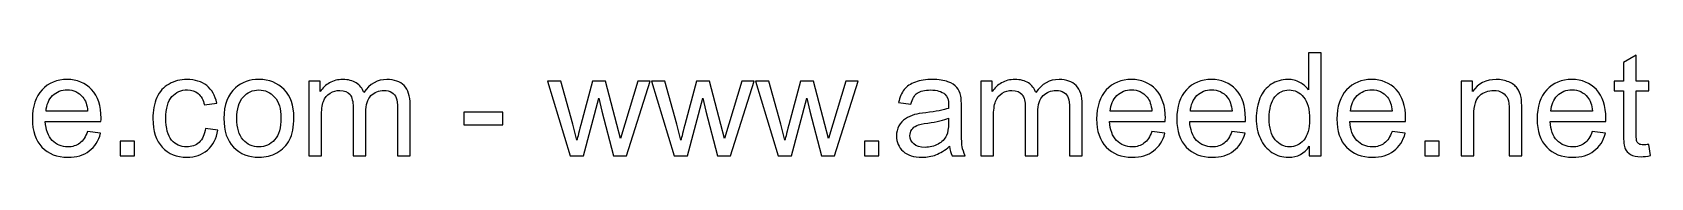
# Model space of a CAD drawing. Header units: millimetres. Extents: x -295 to 213, y -77 to 90.
# Drawn here: x 117.6 to 212.7, y -76.8 to -70.6 of the extents above; entities that cross this region are included whole.
import ezdxf

# ---------------------------------------------------------------- set-up
doc = ezdxf.new("R2010")
doc.units = ezdxf.units.MM
doc.header["$MEASUREMENT"] = 0
doc.layers.add('Layer 1', color=7, linetype='Continuous')

msp = doc.modelspace()

# ---------------------------------------------------------------- linework, layer by layer
at = {"layer": 'Layer 1', "color": 250}
for points, knots in [([(192.6609, -76.6976), (192.6609, -76.6976), (192.6609, -76.1402), (192.6609, -76.1402), (192.6609, -76.1402), (192.383, -76.5734), (191.9737, -76.7907), (191.4333, -76.7907), (191.4333, -76.7907), (191.0833, -76.7907), (190.7616, -76.6948), (190.4695, -76.5015), (190.4695, -76.5015), (190.176, -76.3095), (189.9488, -76.04), (189.7865, -75.6957), (189.7865, -75.6957), (189.6256, -75.35), (189.5452, -74.9535), (189.5452, -74.5047), (189.5452, -74.5047), (189.5452, -74.0673), (189.6186, -73.6708), (189.7639, -73.3137), (189.7639, -73.3137), (189.9107, -72.9581), (190.1294, -72.6844), (190.4215, -72.4953), (190.4215, -72.4953), (190.7122, -72.3048), (191.0396, -72.2102), (191.3994, -72.2102), (191.3994, -72.2102), (191.6647, -72.2102), (191.9004, -72.2667), (192.1064, -72.3782), (192.1064, -72.3782), (192.3124, -72.4897), (192.4803, -72.6364), (192.6101, -72.8156), (192.6101, -72.8156), (192.6101, -72.8156), (192.6101, -70.6354), (192.6101, -70.6354), (192.6101, -70.6354), (192.6101, -70.6354), (193.3552, -70.6354), (193.3552, -70.6354), (193.3552, -70.6354), (193.3552, -70.6354), (193.3552, -76.6976), (193.3552, -76.6976), (193.3552, -76.6976), (193.3552, -76.6976), (192.6609, -76.6976), (192.6609, -76.6976)], [0, 0, 0, 0, 0.0666667, 0.0666667, 0.0666667, 0.0666667, 0.1333333, 0.1333333, 0.1333333, 0.1333333, 0.2, 0.2, 0.2, 0.2, 0.2666667, 0.2666667, 0.2666667, 0.2666667, 0.3333333, 0.3333333, 0.3333333, 0.3333333, 0.4, 0.4, 0.4, 0.4, 0.4666667, 0.4666667, 0.4666667, 0.4666667, 0.5333333, 0.5333333, 0.5333333, 0.5333333, 0.6, 0.6, 0.6, 0.6, 0.6666667, 0.6666667, 0.6666667, 0.6666667, 0.7333333, 0.7333333, 0.7333333, 0.7333333, 0.8, 0.8, 0.8, 0.8, 0.8666667, 0.8666667, 0.8666667, 0.8666667, 1, 1, 1, 1]), ([(212.6296, -76.033), (212.6296, -76.033), (212.7312, -76.6905), (212.7312, -76.6905), (212.7312, -76.6905), (212.5224, -76.7343), (212.3347, -76.7569), (212.171, -76.7569), (212.171, -76.7569), (211.9015, -76.7569), (211.6927, -76.7145), (211.5431, -76.6285), (211.5431, -76.6285), (211.3949, -76.5424), (211.2905, -76.4309), (211.2298, -76.2912), (211.2298, -76.2912), (211.1691, -76.1515), (211.1395, -75.858), (211.1395, -75.4107), (211.1395, -75.4107), (211.1395, -75.4107), (211.1395, -72.8791), (211.1395, -72.8791), (211.1395, -72.8791), (211.1395, -72.8791), (210.5892, -72.8791), (210.5892, -72.8791), (210.5892, -72.8791), (210.5892, -72.8791), (210.5892, -72.3034), (210.5892, -72.3034), (210.5892, -72.3034), (210.5892, -72.3034), (211.1395, -72.3034), (211.1395, -72.3034), (211.1395, -72.3034), (211.1395, -72.3034), (211.1395, -71.2168), (211.1395, -71.2168), (211.1395, -71.2168), (211.1395, -71.2168), (211.8846, -70.7695), (211.8846, -70.7695), (211.8846, -70.7695), (211.8846, -70.7695), (211.8846, -72.3034), (211.8846, -72.3034), (211.8846, -72.3034), (211.8846, -72.3034), (212.6296, -72.3034), (212.6296, -72.3034), (212.6296, -72.3034), (212.6296, -72.3034), (212.6296, -72.8791), (212.6296, -72.8791), (212.6296, -72.8791), (212.6296, -72.8791), (211.8846, -72.8791), (211.8846, -72.8791), (211.8846, -72.8791), (211.8846, -72.8791), (211.8846, -75.453), (211.8846, -75.453), (211.8846, -75.453), (211.8846, -75.6661), (211.8973, -75.803), (211.9241, -75.8636), (211.9241, -75.8636), (211.9495, -75.9243), (211.9918, -75.9723), (212.0511, -76.009), (212.0511, -76.009), (212.1104, -76.0443), (212.195, -76.0626), (212.3051, -76.0626), (212.3051, -76.0626), (212.3869, -76.0626), (212.4956, -76.0527), (212.6296, -76.033)], [0, 0, 0, 0, 0.047619, 0.047619, 0.047619, 0.047619, 0.0952381, 0.0952381, 0.0952381, 0.0952381, 0.1428571, 0.1428571, 0.1428571, 0.1428571, 0.1904762, 0.1904762, 0.1904762, 0.1904762, 0.2380952, 0.2380952, 0.2380952, 0.2380952, 0.2857143, 0.2857143, 0.2857143, 0.2857143, 0.3333333, 0.3333333, 0.3333333, 0.3333333, 0.3809524, 0.3809524, 0.3809524, 0.3809524, 0.4285714, 0.4285714, 0.4285714, 0.4285714, 0.4761905, 0.4761905, 0.4761905, 0.4761905, 0.5238095, 0.5238095, 0.5238095, 0.5238095, 0.5714286, 0.5714286, 0.5714286, 0.5714286, 0.6190476, 0.6190476, 0.6190476, 0.6190476, 0.6666667, 0.6666667, 0.6666667, 0.6666667, 0.7142857, 0.7142857, 0.7142857, 0.7142857, 0.7619048, 0.7619048, 0.7619048, 0.7619048, 0.8095238, 0.8095238, 0.8095238, 0.8095238, 0.8571429, 0.8571429, 0.8571429, 0.8571429, 0.9047619, 0.9047619, 0.9047619, 0.9047619, 1, 1, 1, 1]), ([(120.8336, -75.2752), (120.8336, -75.2752), (121.6041, -75.3768), (121.6041, -75.3768), (121.6041, -75.3768), (121.4841, -75.8241), (121.2598, -76.1727), (120.9324, -76.4196), (120.9324, -76.4196), (120.605, -76.6666), (120.1873, -76.7907), (119.6779, -76.7907), (119.6779, -76.7907), (119.0373, -76.7907), (118.5293, -76.5932), (118.1539, -76.1981), (118.1539, -76.1981), (117.7785, -75.8044), (117.5909, -75.2498), (117.5909, -74.5372), (117.5909, -74.5372), (117.5909, -73.8006), (117.78, -73.2277), (118.1595, -72.8213), (118.1595, -72.8213), (118.5391, -72.4134), (119.0316, -72.2102), (119.637, -72.2102), (119.637, -72.2102), (120.2226, -72.2102), (120.701, -72.4092), (121.0721, -72.8086), (121.0721, -72.8086), (121.4432, -73.2079), (121.6295, -73.7695), (121.6295, -74.4934), (121.6295, -74.4934), (121.6295, -74.5372), (121.6281, -74.6035), (121.6253, -74.691), (121.6253, -74.691), (121.6253, -74.691), (118.3529, -74.691), (118.3529, -74.691), (118.3529, -74.691), (118.3811, -75.1722), (118.5166, -75.5419), (118.7621, -75.7973), (118.7621, -75.7973), (119.0062, -76.0527), (119.3124, -76.1811), (119.6779, -76.1811), (119.6779, -76.1811), (119.9503, -76.1811), (120.1831, -76.1092), (120.375, -75.9652), (120.375, -75.9652), (120.5683, -75.8213), (120.7207, -75.5913), (120.8336, -75.2752)], [0, 0, 0, 0, 0.0625, 0.0625, 0.0625, 0.0625, 0.125, 0.125, 0.125, 0.125, 0.1875, 0.1875, 0.1875, 0.1875, 0.25, 0.25, 0.25, 0.25, 0.3125, 0.3125, 0.3125, 0.3125, 0.375, 0.375, 0.375, 0.375, 0.4375, 0.4375, 0.4375, 0.4375, 0.5, 0.5, 0.5, 0.5, 0.5625, 0.5625, 0.5625, 0.5625, 0.625, 0.625, 0.625, 0.625, 0.6875, 0.6875, 0.6875, 0.6875, 0.75, 0.75, 0.75, 0.75, 0.8125, 0.8125, 0.8125, 0.8125, 0.875, 0.875, 0.875, 0.875, 1, 1, 1, 1]), ([(127.7678, -75.0889), (127.7678, -75.0889), (128.4959, -75.1905), (128.4959, -75.1905), (128.4959, -75.1905), (128.4155, -75.6915), (128.2123, -76.0824), (127.8835, -76.366), (127.8835, -76.366), (127.5547, -76.6496), (127.1497, -76.7907), (126.6714, -76.7907), (126.6714, -76.7907), (126.0717, -76.7907), (125.589, -76.5946), (125.225, -76.2023), (125.225, -76.2023), (124.8595, -75.81), (124.6775, -75.2484), (124.6775, -74.5174), (124.6775, -74.5174), (124.6775, -74.0433), (124.7565, -73.6298), (124.9131, -73.2742), (124.9131, -73.2742), (125.0698, -72.92), (125.3082, -72.6533), (125.63, -72.477), (125.63, -72.477), (125.9503, -72.2991), (126.2988, -72.2102), (126.677, -72.2102), (126.677, -72.2102), (127.1526, -72.2102), (127.5434, -72.3302), (127.8454, -72.5715), (127.8454, -72.5715), (128.1488, -72.8128), (128.3435, -73.1557), (128.4282, -73.5988), (128.4282, -73.5988), (128.4282, -73.5988), (127.7085, -73.7089), (127.7085, -73.7089), (127.7085, -73.7089), (127.6394, -73.4139), (127.518, -73.1924), (127.3417, -73.0428), (127.3417, -73.0428), (127.1667, -72.8946), (126.955, -72.8199), (126.7067, -72.8199), (126.7067, -72.8199), (126.3313, -72.8199), (126.0265, -72.9539), (125.7908, -73.222), (125.7908, -73.222), (125.5566, -73.4915), (125.4395, -73.9149), (125.4395, -74.4963), (125.4395, -74.4963), (125.4395, -75.0861), (125.5524, -75.5137), (125.7781, -75.7804), (125.7781, -75.7804), (126.0053, -76.0471), (126.3003, -76.1811), (126.6629, -76.1811), (126.6629, -76.1811), (126.9564, -76.1811), (127.2005, -76.0922), (127.3953, -75.913), (127.3953, -75.913), (127.5914, -75.7352), (127.7156, -75.4601), (127.7678, -75.0889)], [0, 0, 0, 0, 0.05, 0.05, 0.05, 0.05, 0.1, 0.1, 0.1, 0.1, 0.15, 0.15, 0.15, 0.15, 0.2, 0.2, 0.2, 0.2, 0.25, 0.25, 0.25, 0.25, 0.3, 0.3, 0.3, 0.3, 0.35, 0.35, 0.35, 0.35, 0.4, 0.4, 0.4, 0.4, 0.45, 0.45, 0.45, 0.45, 0.5, 0.5, 0.5, 0.5, 0.55, 0.55, 0.55, 0.55, 0.6, 0.6, 0.6, 0.6, 0.65, 0.65, 0.65, 0.65, 0.7, 0.7, 0.7, 0.7, 0.75, 0.75, 0.75, 0.75, 0.8, 0.8, 0.8, 0.8, 0.85, 0.85, 0.85, 0.85, 0.9, 0.9, 0.9, 0.9, 1, 1, 1, 1]), ([(128.8516, -74.5005), (128.8516, -73.6891), (129.0774, -73.088), (129.5303, -72.6971), (129.5303, -72.6971), (129.9071, -72.3725), (130.3686, -72.2102), (130.9118, -72.2102), (130.9118, -72.2102), (131.5144, -72.2102), (132.0083, -72.4078), (132.3921, -72.8029), (132.3921, -72.8029), (132.7745, -73.1966), (132.9664, -73.7427), (132.9664, -74.4384), (132.9664, -74.4384), (132.9664, -75.0028), (132.8818, -75.4459), (132.7124, -75.7691), (132.7124, -75.7691), (132.5431, -76.0922), (132.2961, -76.3434), (131.9716, -76.5226), (131.9716, -76.5226), (131.6484, -76.7018), (131.2942, -76.7907), (130.9118, -76.7907), (130.9118, -76.7907), (130.2966, -76.7907), (129.7999, -76.5946), (129.4203, -76.2009), (129.4203, -76.2009), (129.0407, -75.8072), (128.8516, -75.2399), (128.8516, -74.5005)], [0, 0, 0, 0, 0.1, 0.1, 0.1, 0.1, 0.2, 0.2, 0.2, 0.2, 0.3, 0.3, 0.3, 0.3, 0.4, 0.4, 0.4, 0.4, 0.5, 0.5, 0.5, 0.5, 0.6, 0.6, 0.6, 0.6, 0.7, 0.7, 0.7, 0.7, 0.8, 0.8, 0.8, 0.8, 1, 1, 1, 1]), ([(133.8399, -76.6976), (133.8399, -76.6976), (133.8399, -72.3034), (133.8399, -72.3034), (133.8399, -72.3034), (133.8399, -72.3034), (134.5088, -72.3034), (134.5088, -72.3034), (134.5088, -72.3034), (134.5088, -72.3034), (134.5088, -72.9243), (134.5088, -72.9243), (134.5088, -72.9243), (134.6456, -72.7098), (134.8291, -72.5362), (135.0577, -72.4064), (135.0577, -72.4064), (135.2863, -72.2752), (135.5459, -72.2102), (135.838, -72.2102), (135.838, -72.2102), (136.1626, -72.2102), (136.4293, -72.278), (136.6367, -72.412), (136.6367, -72.412), (136.8442, -72.5475), (136.9909, -72.7352), (137.0756, -72.9779), (137.0756, -72.9779), (137.4255, -72.4657), (137.8785, -72.2102), (138.4373, -72.2102), (138.4373, -72.2102), (138.8748, -72.2102), (139.212, -72.3302), (139.4463, -72.5715), (139.4463, -72.5715), (139.6819, -72.8128), (139.8005, -73.1839), (139.8005, -73.6849), (139.8005, -73.6849), (139.8005, -73.6849), (139.8005, -76.6976), (139.8005, -76.6976), (139.8005, -76.6976), (139.8005, -76.6976), (139.0554, -76.6976), (139.0554, -76.6976), (139.0554, -76.6976), (139.0554, -76.6976), (139.0554, -73.9318), (139.0554, -73.9318), (139.0554, -73.9318), (139.0554, -73.6355), (139.03, -73.421), (138.982, -73.2898), (138.982, -73.2898), (138.934, -73.1585), (138.8465, -73.0541), (138.7181, -72.9737), (138.7181, -72.9737), (138.5911, -72.8932), (138.4416, -72.8537), (138.2708, -72.8537), (138.2708, -72.8537), (137.9604, -72.8537), (137.7035, -72.9567), (137.4989, -73.1613), (137.4989, -73.1613), (137.2943, -73.3674), (137.1927, -73.6962), (137.1927, -74.1477), (137.1927, -74.1477), (137.1927, -74.1477), (137.1927, -76.6976), (137.1927, -76.6976), (137.1927, -76.6976), (137.1927, -76.6976), (136.4476, -76.6976), (136.4476, -76.6976), (136.4476, -76.6976), (136.4476, -76.6976), (136.4476, -73.8457), (136.4476, -73.8457), (136.4476, -73.8457), (136.4476, -73.5155), (136.387, -73.2672), (136.2656, -73.1021), (136.2656, -73.1021), (136.1443, -72.937), (135.9453, -72.8537), (135.6701, -72.8537), (135.6701, -72.8537), (135.4613, -72.8537), (135.268, -72.9088), (135.0902, -73.0188), (135.0902, -73.0188), (134.9124, -73.1289), (134.7839, -73.2898), (134.7035, -73.5028), (134.7035, -73.5028), (134.6245, -73.7145), (134.585, -74.0207), (134.585, -74.4201), (134.585, -74.4201), (134.585, -74.4201), (134.585, -76.6976), (134.585, -76.6976), (134.585, -76.6976), (134.585, -76.6976), (133.8399, -76.6976), (133.8399, -76.6976)], [0, 0, 0, 0, 0.0344828, 0.0344828, 0.0344828, 0.0344828, 0.0689655, 0.0689655, 0.0689655, 0.0689655, 0.1034483, 0.1034483, 0.1034483, 0.1034483, 0.137931, 0.137931, 0.137931, 0.137931, 0.1724138, 0.1724138, 0.1724138, 0.1724138, 0.2068966, 0.2068966, 0.2068966, 0.2068966, 0.2413793, 0.2413793, 0.2413793, 0.2413793, 0.2758621, 0.2758621, 0.2758621, 0.2758621, 0.3103448, 0.3103448, 0.3103448, 0.3103448, 0.3448276, 0.3448276, 0.3448276, 0.3448276, 0.3793103, 0.3793103, 0.3793103, 0.3793103, 0.4137931, 0.4137931, 0.4137931, 0.4137931, 0.4482759, 0.4482759, 0.4482759, 0.4482759, 0.4827586, 0.4827586, 0.4827586, 0.4827586, 0.5172414, 0.5172414, 0.5172414, 0.5172414, 0.5517241, 0.5517241, 0.5517241, 0.5517241, 0.5862069, 0.5862069, 0.5862069, 0.5862069, 0.6206897, 0.6206897, 0.6206897, 0.6206897, 0.6551724, 0.6551724, 0.6551724, 0.6551724, 0.6896552, 0.6896552, 0.6896552, 0.6896552, 0.7241379, 0.7241379, 0.7241379, 0.7241379, 0.7586207, 0.7586207, 0.7586207, 0.7586207, 0.7931034, 0.7931034, 0.7931034, 0.7931034, 0.8275862, 0.8275862, 0.8275862, 0.8275862, 0.862069, 0.862069, 0.862069, 0.862069, 0.8965517, 0.8965517, 0.8965517, 0.8965517, 0.9310345, 0.9310345, 0.9310345, 0.9310345, 1, 1, 1, 1]), ([(149.2069, -76.6976), (149.2069, -76.6976), (147.8791, -72.3034), (147.8791, -72.3034), (147.8791, -72.3034), (147.8791, -72.3034), (148.658, -72.3034), (148.658, -72.3034), (148.658, -72.3034), (148.658, -72.3034), (149.3593, -74.8392), (149.3593, -74.8392), (149.3593, -74.8392), (149.3593, -74.8392), (149.6077, -75.7832), (149.6077, -75.7832), (149.6077, -75.7832), (149.6176, -75.7366), (149.6938, -75.4347), (149.8349, -74.8773), (149.8349, -74.8773), (149.8349, -74.8773), (150.5306, -72.3034), (150.5306, -72.3034), (150.5306, -72.3034), (150.5306, -72.3034), (151.294, -72.3034), (151.294, -72.3034), (151.294, -72.3034), (151.294, -72.3034), (151.9558, -74.8547), (151.9558, -74.8547), (151.9558, -74.8547), (151.9558, -74.8547), (152.1717, -75.6915), (152.1717, -75.6915), (152.1717, -75.6915), (152.1717, -75.6915), (152.4243, -74.8434), (152.4243, -74.8434), (152.4243, -74.8434), (152.4243, -74.8434), (153.1835, -72.3034), (153.1835, -72.3034), (153.1835, -72.3034), (153.1835, -72.3034), (153.9074, -72.3034), (153.9074, -72.3034), (153.9074, -72.3034), (153.9074, -72.3034), (152.5287, -76.6976), (152.5287, -76.6976), (152.5287, -76.6976), (152.5287, -76.6976), (151.7582, -76.6976), (151.7582, -76.6976), (151.7582, -76.6976), (151.7582, -76.6976), (151.0611, -74.0687), (151.0611, -74.0687), (151.0611, -74.0687), (151.0611, -74.0687), (150.8847, -73.3166), (150.8847, -73.3166), (150.8847, -73.3166), (150.8847, -73.3166), (149.9957, -76.6976), (149.9957, -76.6976), (149.9957, -76.6976), (149.9957, -76.6976), (149.2069, -76.6976), (149.2069, -76.6976)], [0, 0, 0, 0, 0.0526316, 0.0526316, 0.0526316, 0.0526316, 0.1052632, 0.1052632, 0.1052632, 0.1052632, 0.1578947, 0.1578947, 0.1578947, 0.1578947, 0.2105263, 0.2105263, 0.2105263, 0.2105263, 0.2631579, 0.2631579, 0.2631579, 0.2631579, 0.3157895, 0.3157895, 0.3157895, 0.3157895, 0.3684211, 0.3684211, 0.3684211, 0.3684211, 0.4210526, 0.4210526, 0.4210526, 0.4210526, 0.4736842, 0.4736842, 0.4736842, 0.4736842, 0.5263158, 0.5263158, 0.5263158, 0.5263158, 0.5789474, 0.5789474, 0.5789474, 0.5789474, 0.6315789, 0.6315789, 0.6315789, 0.6315789, 0.6842105, 0.6842105, 0.6842105, 0.6842105, 0.7368421, 0.7368421, 0.7368421, 0.7368421, 0.7894737, 0.7894737, 0.7894737, 0.7894737, 0.8421053, 0.8421053, 0.8421053, 0.8421053, 0.8947368, 0.8947368, 0.8947368, 0.8947368, 1, 1, 1, 1]), ([(155.3213, -76.6976), (155.3213, -76.6976), (153.9935, -72.3034), (153.9935, -72.3034), (153.9935, -72.3034), (153.9935, -72.3034), (154.7724, -72.3034), (154.7724, -72.3034), (154.7724, -72.3034), (154.7724, -72.3034), (155.4737, -74.8392), (155.4737, -74.8392), (155.4737, -74.8392), (155.4737, -74.8392), (155.7221, -75.7832), (155.7221, -75.7832), (155.7221, -75.7832), (155.732, -75.7366), (155.8082, -75.4347), (155.9493, -74.8773), (155.9493, -74.8773), (155.9493, -74.8773), (156.645, -72.3034), (156.645, -72.3034), (156.645, -72.3034), (156.645, -72.3034), (157.4084, -72.3034), (157.4084, -72.3034), (157.4084, -72.3034), (157.4084, -72.3034), (158.0702, -74.8547), (158.0702, -74.8547), (158.0702, -74.8547), (158.0702, -74.8547), (158.2861, -75.6915), (158.2861, -75.6915), (158.2861, -75.6915), (158.2861, -75.6915), (158.5387, -74.8434), (158.5387, -74.8434), (158.5387, -74.8434), (158.5387, -74.8434), (159.2979, -72.3034), (159.2979, -72.3034), (159.2979, -72.3034), (159.2979, -72.3034), (160.0218, -72.3034), (160.0218, -72.3034), (160.0218, -72.3034), (160.0218, -72.3034), (158.6431, -76.6976), (158.6431, -76.6976), (158.6431, -76.6976), (158.6431, -76.6976), (157.8726, -76.6976), (157.8726, -76.6976), (157.8726, -76.6976), (157.8726, -76.6976), (157.1755, -74.0687), (157.1755, -74.0687), (157.1755, -74.0687), (157.1755, -74.0687), (156.9991, -73.3166), (156.9991, -73.3166), (156.9991, -73.3166), (156.9991, -73.3166), (156.1101, -76.6976), (156.1101, -76.6976), (156.1101, -76.6976), (156.1101, -76.6976), (155.3213, -76.6976), (155.3213, -76.6976)], [0, 0, 0, 0, 0.0526316, 0.0526316, 0.0526316, 0.0526316, 0.1052632, 0.1052632, 0.1052632, 0.1052632, 0.1578947, 0.1578947, 0.1578947, 0.1578947, 0.2105263, 0.2105263, 0.2105263, 0.2105263, 0.2631579, 0.2631579, 0.2631579, 0.2631579, 0.3157895, 0.3157895, 0.3157895, 0.3157895, 0.3684211, 0.3684211, 0.3684211, 0.3684211, 0.4210526, 0.4210526, 0.4210526, 0.4210526, 0.4736842, 0.4736842, 0.4736842, 0.4736842, 0.5263158, 0.5263158, 0.5263158, 0.5263158, 0.5789474, 0.5789474, 0.5789474, 0.5789474, 0.6315789, 0.6315789, 0.6315789, 0.6315789, 0.6842105, 0.6842105, 0.6842105, 0.6842105, 0.7368421, 0.7368421, 0.7368421, 0.7368421, 0.7894737, 0.7894737, 0.7894737, 0.7894737, 0.8421053, 0.8421053, 0.8421053, 0.8421053, 0.8947368, 0.8947368, 0.8947368, 0.8947368, 1, 1, 1, 1]), ([(161.4357, -76.6976), (161.4357, -76.6976), (160.1079, -72.3034), (160.1079, -72.3034), (160.1079, -72.3034), (160.1079, -72.3034), (160.8868, -72.3034), (160.8868, -72.3034), (160.8868, -72.3034), (160.8868, -72.3034), (161.5881, -74.8392), (161.5881, -74.8392), (161.5881, -74.8392), (161.5881, -74.8392), (161.8365, -75.7832), (161.8365, -75.7832), (161.8365, -75.7832), (161.8464, -75.7366), (161.9226, -75.4347), (162.0637, -74.8773), (162.0637, -74.8773), (162.0637, -74.8773), (162.7594, -72.3034), (162.7594, -72.3034), (162.7594, -72.3034), (162.7594, -72.3034), (163.5228, -72.3034), (163.5228, -72.3034), (163.5228, -72.3034), (163.5228, -72.3034), (164.1846, -74.8547), (164.1846, -74.8547), (164.1846, -74.8547), (164.1846, -74.8547), (164.4005, -75.6915), (164.4005, -75.6915), (164.4005, -75.6915), (164.4005, -75.6915), (164.6531, -74.8434), (164.6531, -74.8434), (164.6531, -74.8434), (164.6531, -74.8434), (165.4123, -72.3034), (165.4123, -72.3034), (165.4123, -72.3034), (165.4123, -72.3034), (166.1362, -72.3034), (166.1362, -72.3034), (166.1362, -72.3034), (166.1362, -72.3034), (164.7575, -76.6976), (164.7575, -76.6976), (164.7575, -76.6976), (164.7575, -76.6976), (163.987, -76.6976), (163.987, -76.6976), (163.987, -76.6976), (163.987, -76.6976), (163.2899, -74.0687), (163.2899, -74.0687), (163.2899, -74.0687), (163.2899, -74.0687), (163.1135, -73.3166), (163.1135, -73.3166), (163.1135, -73.3166), (163.1135, -73.3166), (162.2245, -76.6976), (162.2245, -76.6976), (162.2245, -76.6976), (162.2245, -76.6976), (161.4357, -76.6976), (161.4357, -76.6976)], [0, 0, 0, 0, 0.0526316, 0.0526316, 0.0526316, 0.0526316, 0.1052632, 0.1052632, 0.1052632, 0.1052632, 0.1578947, 0.1578947, 0.1578947, 0.1578947, 0.2105263, 0.2105263, 0.2105263, 0.2105263, 0.2631579, 0.2631579, 0.2631579, 0.2631579, 0.3157895, 0.3157895, 0.3157895, 0.3157895, 0.3684211, 0.3684211, 0.3684211, 0.3684211, 0.4210526, 0.4210526, 0.4210526, 0.4210526, 0.4736842, 0.4736842, 0.4736842, 0.4736842, 0.5263158, 0.5263158, 0.5263158, 0.5263158, 0.5789474, 0.5789474, 0.5789474, 0.5789474, 0.6315789, 0.6315789, 0.6315789, 0.6315789, 0.6842105, 0.6842105, 0.6842105, 0.6842105, 0.7368421, 0.7368421, 0.7368421, 0.7368421, 0.7894737, 0.7894737, 0.7894737, 0.7894737, 0.8421053, 0.8421053, 0.8421053, 0.8421053, 0.8947368, 0.8947368, 0.8947368, 0.8947368, 1, 1, 1, 1]), ([(171.5153, -76.1473), (171.2387, -76.3829), (170.972, -76.548), (170.7166, -76.6454), (170.7166, -76.6454), (170.4612, -76.7428), (170.1875, -76.7907), (169.8939, -76.7907), (169.8939, -76.7907), (169.4113, -76.7907), (169.0402, -76.6736), (168.7806, -76.438), (168.7806, -76.438), (168.5209, -76.2037), (168.3911, -75.9031), (168.3911, -75.5377), (168.3911, -75.5377), (168.3911, -75.3232), (168.4405, -75.127), (168.5379, -74.9492), (168.5379, -74.9492), (168.6366, -74.7714), (168.765, -74.6303), (168.9231, -74.5231), (168.9231, -74.5231), (169.0825, -74.4158), (169.2603, -74.334), (169.4593, -74.2789), (169.4593, -74.2789), (169.6061, -74.2408), (169.8276, -74.2042), (170.1225, -74.1675), (170.1225, -74.1675), (170.7237, -74.0969), (171.1682, -74.0108), (171.4518, -73.9121), (171.4518, -73.9121), (171.4546, -73.8105), (171.456, -73.7455), (171.456, -73.7187), (171.456, -73.7187), (171.456, -73.4168), (171.3855, -73.2037), (171.2444, -73.0795), (171.2444, -73.0795), (171.0539, -72.9116), (170.7702, -72.8283), (170.3949, -72.8283), (170.3949, -72.8283), (170.0435, -72.8283), (169.7839, -72.8904), (169.6174, -73.0132), (169.6174, -73.0132), (169.4494, -73.1359), (169.3267, -73.3533), (169.2462, -73.6665), (169.2462, -73.6665), (169.2462, -73.6665), (168.5181, -73.5649), (168.5181, -73.5649), (168.5181, -73.5649), (168.5844, -73.2531), (168.6931, -73.0005), (168.8455, -72.8086), (168.8455, -72.8086), (168.9979, -72.6167), (169.218, -72.4699), (169.5059, -72.3655), (169.5059, -72.3655), (169.7923, -72.2625), (170.1268, -72.2102), (170.505, -72.2102), (170.505, -72.2102), (170.8803, -72.2102), (171.1865, -72.254), (171.4222, -72.3429), (171.4222, -72.3429), (171.6564, -72.4318), (171.83, -72.5419), (171.9401, -72.6759), (171.9401, -72.6759), (172.0501, -72.81), (172.1277, -72.9793), (172.1729, -73.1839), (172.1729, -73.1839), (172.1969, -73.3109), (172.2096, -73.5395), (172.2096, -73.8683), (172.2096, -73.8683), (172.2096, -73.8683), (172.2096, -74.8561), (172.2096, -74.8561), (172.2096, -74.8561), (172.2096, -75.5461), (172.2251, -75.9822), (172.2561, -76.167), (172.2561, -76.167), (172.2858, -76.3519), (172.3479, -76.5283), (172.4382, -76.6976), (172.4382, -76.6976), (172.4382, -76.6976), (171.6592, -76.6976), (171.6592, -76.6976), (171.6592, -76.6976), (171.5845, -76.541), (171.5365, -76.3575), (171.5153, -76.1473)], [0, 0, 0, 0, 0.0357143, 0.0357143, 0.0357143, 0.0357143, 0.0714286, 0.0714286, 0.0714286, 0.0714286, 0.1071429, 0.1071429, 0.1071429, 0.1071429, 0.1428571, 0.1428571, 0.1428571, 0.1428571, 0.1785714, 0.1785714, 0.1785714, 0.1785714, 0.2142857, 0.2142857, 0.2142857, 0.2142857, 0.25, 0.25, 0.25, 0.25, 0.2857143, 0.2857143, 0.2857143, 0.2857143, 0.3214286, 0.3214286, 0.3214286, 0.3214286, 0.3571429, 0.3571429, 0.3571429, 0.3571429, 0.3928571, 0.3928571, 0.3928571, 0.3928571, 0.4285714, 0.4285714, 0.4285714, 0.4285714, 0.4642857, 0.4642857, 0.4642857, 0.4642857, 0.5, 0.5, 0.5, 0.5, 0.5357143, 0.5357143, 0.5357143, 0.5357143, 0.5714286, 0.5714286, 0.5714286, 0.5714286, 0.6071429, 0.6071429, 0.6071429, 0.6071429, 0.6428571, 0.6428571, 0.6428571, 0.6428571, 0.6785714, 0.6785714, 0.6785714, 0.6785714, 0.7142857, 0.7142857, 0.7142857, 0.7142857, 0.75, 0.75, 0.75, 0.75, 0.7857143, 0.7857143, 0.7857143, 0.7857143, 0.8214286, 0.8214286, 0.8214286, 0.8214286, 0.8571429, 0.8571429, 0.8571429, 0.8571429, 0.8928571, 0.8928571, 0.8928571, 0.8928571, 0.9285714, 0.9285714, 0.9285714, 0.9285714, 1, 1, 1, 1]), ([(173.354, -76.6976), (173.354, -76.6976), (173.354, -72.3034), (173.354, -72.3034), (173.354, -72.3034), (173.354, -72.3034), (174.0229, -72.3034), (174.0229, -72.3034), (174.0229, -72.3034), (174.0229, -72.3034), (174.0229, -72.9243), (174.0229, -72.9243), (174.0229, -72.9243), (174.1597, -72.7098), (174.3432, -72.5362), (174.5718, -72.4064), (174.5718, -72.4064), (174.8004, -72.2752), (175.06, -72.2102), (175.3521, -72.2102), (175.3521, -72.2102), (175.6767, -72.2102), (175.9434, -72.278), (176.1508, -72.412), (176.1508, -72.412), (176.3583, -72.5475), (176.505, -72.7352), (176.5897, -72.9779), (176.5897, -72.9779), (176.9396, -72.4657), (177.3926, -72.2102), (177.9514, -72.2102), (177.9514, -72.2102), (178.3889, -72.2102), (178.7261, -72.3302), (178.9604, -72.5715), (178.9604, -72.5715), (179.196, -72.8128), (179.3146, -73.1839), (179.3146, -73.6849), (179.3146, -73.6849), (179.3146, -73.6849), (179.3146, -76.6976), (179.3146, -76.6976), (179.3146, -76.6976), (179.3146, -76.6976), (178.5695, -76.6976), (178.5695, -76.6976), (178.5695, -76.6976), (178.5695, -76.6976), (178.5695, -73.9318), (178.5695, -73.9318), (178.5695, -73.9318), (178.5695, -73.6355), (178.5441, -73.421), (178.4961, -73.2898), (178.4961, -73.2898), (178.4481, -73.1585), (178.3606, -73.0541), (178.2322, -72.9737), (178.2322, -72.9737), (178.1052, -72.8932), (177.9557, -72.8537), (177.7849, -72.8537), (177.7849, -72.8537), (177.4745, -72.8537), (177.2176, -72.9567), (177.013, -73.1613), (177.013, -73.1613), (176.8084, -73.3674), (176.7068, -73.6962), (176.7068, -74.1477), (176.7068, -74.1477), (176.7068, -74.1477), (176.7068, -76.6976), (176.7068, -76.6976), (176.7068, -76.6976), (176.7068, -76.6976), (175.9617, -76.6976), (175.9617, -76.6976), (175.9617, -76.6976), (175.9617, -76.6976), (175.9617, -73.8457), (175.9617, -73.8457), (175.9617, -73.8457), (175.9617, -73.5155), (175.9011, -73.2672), (175.7797, -73.1021), (175.7797, -73.1021), (175.6584, -72.937), (175.4594, -72.8537), (175.1842, -72.8537), (175.1842, -72.8537), (174.9754, -72.8537), (174.7821, -72.9088), (174.6043, -73.0188), (174.6043, -73.0188), (174.4265, -73.1289), (174.298, -73.2898), (174.2176, -73.5028), (174.2176, -73.5028), (174.1386, -73.7145), (174.0991, -74.0207), (174.0991, -74.4201), (174.0991, -74.4201), (174.0991, -74.4201), (174.0991, -76.6976), (174.0991, -76.6976), (174.0991, -76.6976), (174.0991, -76.6976), (173.354, -76.6976), (173.354, -76.6976)], [0, 0, 0, 0, 0.0344828, 0.0344828, 0.0344828, 0.0344828, 0.0689655, 0.0689655, 0.0689655, 0.0689655, 0.1034483, 0.1034483, 0.1034483, 0.1034483, 0.137931, 0.137931, 0.137931, 0.137931, 0.1724138, 0.1724138, 0.1724138, 0.1724138, 0.2068966, 0.2068966, 0.2068966, 0.2068966, 0.2413793, 0.2413793, 0.2413793, 0.2413793, 0.2758621, 0.2758621, 0.2758621, 0.2758621, 0.3103448, 0.3103448, 0.3103448, 0.3103448, 0.3448276, 0.3448276, 0.3448276, 0.3448276, 0.3793103, 0.3793103, 0.3793103, 0.3793103, 0.4137931, 0.4137931, 0.4137931, 0.4137931, 0.4482759, 0.4482759, 0.4482759, 0.4482759, 0.4827586, 0.4827586, 0.4827586, 0.4827586, 0.5172414, 0.5172414, 0.5172414, 0.5172414, 0.5517241, 0.5517241, 0.5517241, 0.5517241, 0.5862069, 0.5862069, 0.5862069, 0.5862069, 0.6206897, 0.6206897, 0.6206897, 0.6206897, 0.6551724, 0.6551724, 0.6551724, 0.6551724, 0.6896552, 0.6896552, 0.6896552, 0.6896552, 0.7241379, 0.7241379, 0.7241379, 0.7241379, 0.7586207, 0.7586207, 0.7586207, 0.7586207, 0.7931034, 0.7931034, 0.7931034, 0.7931034, 0.8275862, 0.8275862, 0.8275862, 0.8275862, 0.862069, 0.862069, 0.862069, 0.862069, 0.8965517, 0.8965517, 0.8965517, 0.8965517, 0.9310345, 0.9310345, 0.9310345, 0.9310345, 1, 1, 1, 1]), ([(183.404, -75.2752), (183.404, -75.2752), (184.1745, -75.3768), (184.1745, -75.3768), (184.1745, -75.3768), (184.0545, -75.8241), (183.8302, -76.1727), (183.5028, -76.4196), (183.5028, -76.4196), (183.1754, -76.6666), (182.7577, -76.7907), (182.2483, -76.7907), (182.2483, -76.7907), (181.6077, -76.7907), (181.0997, -76.5932), (180.7243, -76.1981), (180.7243, -76.1981), (180.3489, -75.8044), (180.1613, -75.2498), (180.1613, -74.5372), (180.1613, -74.5372), (180.1613, -73.8006), (180.3504, -73.2277), (180.7299, -72.8213), (180.7299, -72.8213), (181.1095, -72.4134), (181.602, -72.2102), (182.2074, -72.2102), (182.2074, -72.2102), (182.793, -72.2102), (183.2714, -72.4092), (183.6425, -72.8086), (183.6425, -72.8086), (184.0136, -73.2079), (184.1999, -73.7695), (184.1999, -74.4934), (184.1999, -74.4934), (184.1999, -74.5372), (184.1985, -74.6035), (184.1957, -74.691), (184.1957, -74.691), (184.1957, -74.691), (180.9233, -74.691), (180.9233, -74.691), (180.9233, -74.691), (180.9515, -75.1722), (181.087, -75.5419), (181.3325, -75.7973), (181.3325, -75.7973), (181.5766, -76.0527), (181.8828, -76.1811), (182.2483, -76.1811), (182.2483, -76.1811), (182.5207, -76.1811), (182.7535, -76.1092), (182.9454, -75.9652), (182.9454, -75.9652), (183.1387, -75.8213), (183.2911, -75.5913), (183.404, -75.2752)], [0, 0, 0, 0, 0.0625, 0.0625, 0.0625, 0.0625, 0.125, 0.125, 0.125, 0.125, 0.1875, 0.1875, 0.1875, 0.1875, 0.25, 0.25, 0.25, 0.25, 0.3125, 0.3125, 0.3125, 0.3125, 0.375, 0.375, 0.375, 0.375, 0.4375, 0.4375, 0.4375, 0.4375, 0.5, 0.5, 0.5, 0.5, 0.5625, 0.5625, 0.5625, 0.5625, 0.625, 0.625, 0.625, 0.625, 0.6875, 0.6875, 0.6875, 0.6875, 0.75, 0.75, 0.75, 0.75, 0.8125, 0.8125, 0.8125, 0.8125, 0.875, 0.875, 0.875, 0.875, 1, 1, 1, 1]), ([(188.1129, -75.2752), (188.1129, -75.2752), (188.8834, -75.3768), (188.8834, -75.3768), (188.8834, -75.3768), (188.7634, -75.8241), (188.5391, -76.1727), (188.2117, -76.4196), (188.2117, -76.4196), (187.8843, -76.6666), (187.4666, -76.7907), (186.9572, -76.7907), (186.9572, -76.7907), (186.3166, -76.7907), (185.8086, -76.5932), (185.4332, -76.1981), (185.4332, -76.1981), (185.0578, -75.8044), (184.8702, -75.2498), (184.8702, -74.5372), (184.8702, -74.5372), (184.8702, -73.8006), (185.0593, -73.2277), (185.4388, -72.8213), (185.4388, -72.8213), (185.8184, -72.4134), (186.3109, -72.2102), (186.9163, -72.2102), (186.9163, -72.2102), (187.5019, -72.2102), (187.9803, -72.4092), (188.3514, -72.8086), (188.3514, -72.8086), (188.7225, -73.2079), (188.9088, -73.7695), (188.9088, -74.4934), (188.9088, -74.4934), (188.9088, -74.5372), (188.9074, -74.6035), (188.9046, -74.691), (188.9046, -74.691), (188.9046, -74.691), (185.6322, -74.691), (185.6322, -74.691), (185.6322, -74.691), (185.6604, -75.1722), (185.7959, -75.5419), (186.0414, -75.7973), (186.0414, -75.7973), (186.2855, -76.0527), (186.5917, -76.1811), (186.9572, -76.1811), (186.9572, -76.1811), (187.2296, -76.1811), (187.4624, -76.1092), (187.6543, -75.9652), (187.6543, -75.9652), (187.8476, -75.8213), (188, -75.5913), (188.1129, -75.2752)], [0, 0, 0, 0, 0.0625, 0.0625, 0.0625, 0.0625, 0.125, 0.125, 0.125, 0.125, 0.1875, 0.1875, 0.1875, 0.1875, 0.25, 0.25, 0.25, 0.25, 0.3125, 0.3125, 0.3125, 0.3125, 0.375, 0.375, 0.375, 0.375, 0.4375, 0.4375, 0.4375, 0.4375, 0.5, 0.5, 0.5, 0.5, 0.5625, 0.5625, 0.5625, 0.5625, 0.625, 0.625, 0.625, 0.625, 0.6875, 0.6875, 0.6875, 0.6875, 0.75, 0.75, 0.75, 0.75, 0.8125, 0.8125, 0.8125, 0.8125, 0.875, 0.875, 0.875, 0.875, 1, 1, 1, 1]), ([(197.5307, -75.2752), (197.5307, -75.2752), (198.3012, -75.3768), (198.3012, -75.3768), (198.3012, -75.3768), (198.1812, -75.8241), (197.9569, -76.1727), (197.6295, -76.4196), (197.6295, -76.4196), (197.3021, -76.6666), (196.8844, -76.7907), (196.375, -76.7907), (196.375, -76.7907), (195.7344, -76.7907), (195.2264, -76.5932), (194.851, -76.1981), (194.851, -76.1981), (194.4756, -75.8044), (194.288, -75.2498), (194.288, -74.5372), (194.288, -74.5372), (194.288, -73.8006), (194.4771, -73.2277), (194.8566, -72.8213), (194.8566, -72.8213), (195.2362, -72.4134), (195.7287, -72.2102), (196.3341, -72.2102), (196.3341, -72.2102), (196.9197, -72.2102), (197.3981, -72.4092), (197.7692, -72.8086), (197.7692, -72.8086), (198.1403, -73.2079), (198.3266, -73.7695), (198.3266, -74.4934), (198.3266, -74.4934), (198.3266, -74.5372), (198.3252, -74.6035), (198.3224, -74.691), (198.3224, -74.691), (198.3224, -74.691), (195.05, -74.691), (195.05, -74.691), (195.05, -74.691), (195.0782, -75.1722), (195.2137, -75.5419), (195.4592, -75.7973), (195.4592, -75.7973), (195.7033, -76.0527), (196.0095, -76.1811), (196.375, -76.1811), (196.375, -76.1811), (196.6474, -76.1811), (196.8802, -76.1092), (197.0721, -75.9652), (197.0721, -75.9652), (197.2654, -75.8213), (197.4178, -75.5913), (197.5307, -75.2752)], [0, 0, 0, 0, 0.0625, 0.0625, 0.0625, 0.0625, 0.125, 0.125, 0.125, 0.125, 0.1875, 0.1875, 0.1875, 0.1875, 0.25, 0.25, 0.25, 0.25, 0.3125, 0.3125, 0.3125, 0.3125, 0.375, 0.375, 0.375, 0.375, 0.4375, 0.4375, 0.4375, 0.4375, 0.5, 0.5, 0.5, 0.5, 0.5625, 0.5625, 0.5625, 0.5625, 0.625, 0.625, 0.625, 0.625, 0.6875, 0.6875, 0.6875, 0.6875, 0.75, 0.75, 0.75, 0.75, 0.8125, 0.8125, 0.8125, 0.8125, 0.875, 0.875, 0.875, 0.875, 1, 1, 1, 1]), ([(201.5947, -76.6976), (201.5947, -76.6976), (201.5947, -72.3034), (201.5947, -72.3034), (201.5947, -72.3034), (201.5947, -72.3034), (202.2636, -72.3034), (202.2636, -72.3034), (202.2636, -72.3034), (202.2636, -72.3034), (202.2636, -72.9271), (202.2636, -72.9271), (202.2636, -72.9271), (202.5853, -72.4487), (203.051, -72.2102), (203.6592, -72.2102), (203.6592, -72.2102), (203.9245, -72.2102), (204.1672, -72.2582), (204.3887, -72.3528), (204.3887, -72.3528), (204.6103, -72.4473), (204.7768, -72.5729), (204.8868, -72.7267), (204.8868, -72.7267), (204.9969, -72.8805), (205.0745, -73.064), (205.1183, -73.2756), (205.1183, -73.2756), (205.1451, -73.4139), (205.1592, -73.6552), (205.1592, -73.9995), (205.1592, -73.9995), (205.1592, -73.9995), (205.1592, -76.6976), (205.1592, -76.6976), (205.1592, -76.6976), (205.1592, -76.6976), (204.4141, -76.6976), (204.4141, -76.6976), (204.4141, -76.6976), (204.4141, -76.6976), (204.4141, -74.0278), (204.4141, -74.0278), (204.4141, -74.0278), (204.4141, -73.7244), (204.3859, -73.4972), (204.328, -73.3476), (204.328, -73.3476), (204.2702, -73.198), (204.1672, -73.0781), (204.0204, -72.9878), (204.0204, -72.9878), (203.8737, -72.8989), (203.7001, -72.8537), (203.5025, -72.8537), (203.5025, -72.8537), (203.1864, -72.8537), (202.9141, -72.9539), (202.6841, -73.1557), (202.6841, -73.1557), (202.4541, -73.3561), (202.3398, -73.7385), (202.3398, -74.3001), (202.3398, -74.3001), (202.3398, -74.3001), (202.3398, -76.6976), (202.3398, -76.6976), (202.3398, -76.6976), (202.3398, -76.6976), (201.5947, -76.6976), (201.5947, -76.6976)], [0, 0, 0, 0, 0.0526316, 0.0526316, 0.0526316, 0.0526316, 0.1052632, 0.1052632, 0.1052632, 0.1052632, 0.1578947, 0.1578947, 0.1578947, 0.1578947, 0.2105263, 0.2105263, 0.2105263, 0.2105263, 0.2631579, 0.2631579, 0.2631579, 0.2631579, 0.3157895, 0.3157895, 0.3157895, 0.3157895, 0.3684211, 0.3684211, 0.3684211, 0.3684211, 0.4210526, 0.4210526, 0.4210526, 0.4210526, 0.4736842, 0.4736842, 0.4736842, 0.4736842, 0.5263158, 0.5263158, 0.5263158, 0.5263158, 0.5789474, 0.5789474, 0.5789474, 0.5789474, 0.6315789, 0.6315789, 0.6315789, 0.6315789, 0.6842105, 0.6842105, 0.6842105, 0.6842105, 0.7368421, 0.7368421, 0.7368421, 0.7368421, 0.7894737, 0.7894737, 0.7894737, 0.7894737, 0.8421053, 0.8421053, 0.8421053, 0.8421053, 0.8947368, 0.8947368, 0.8947368, 0.8947368, 1, 1, 1, 1]), ([(209.3008, -75.2752), (209.3008, -75.2752), (210.0713, -75.3768), (210.0713, -75.3768), (210.0713, -75.3768), (209.9513, -75.8241), (209.727, -76.1727), (209.3996, -76.4196), (209.3996, -76.4196), (209.0722, -76.6666), (208.6545, -76.7907), (208.1451, -76.7907), (208.1451, -76.7907), (207.5045, -76.7907), (206.9965, -76.5932), (206.6211, -76.1981), (206.6211, -76.1981), (206.2457, -75.8044), (206.0581, -75.2498), (206.0581, -74.5372), (206.0581, -74.5372), (206.0581, -73.8006), (206.2472, -73.2277), (206.6267, -72.8213), (206.6267, -72.8213), (207.0063, -72.4134), (207.4988, -72.2102), (208.1042, -72.2102), (208.1042, -72.2102), (208.6898, -72.2102), (209.1682, -72.4092), (209.5393, -72.8086), (209.5393, -72.8086), (209.9104, -73.2079), (210.0967, -73.7695), (210.0967, -74.4934), (210.0967, -74.4934), (210.0967, -74.5372), (210.0953, -74.6035), (210.0925, -74.691), (210.0925, -74.691), (210.0925, -74.691), (206.8201, -74.691), (206.8201, -74.691), (206.8201, -74.691), (206.8483, -75.1722), (206.9838, -75.5419), (207.2293, -75.7973), (207.2293, -75.7973), (207.4734, -76.0527), (207.7796, -76.1811), (208.1451, -76.1811), (208.1451, -76.1811), (208.4175, -76.1811), (208.6503, -76.1092), (208.8422, -75.9652), (208.8422, -75.9652), (209.0355, -75.8213), (209.1879, -75.5913), (209.3008, -75.2752)], [0, 0, 0, 0, 0.0625, 0.0625, 0.0625, 0.0625, 0.125, 0.125, 0.125, 0.125, 0.1875, 0.1875, 0.1875, 0.1875, 0.25, 0.25, 0.25, 0.25, 0.3125, 0.3125, 0.3125, 0.3125, 0.375, 0.375, 0.375, 0.375, 0.4375, 0.4375, 0.4375, 0.4375, 0.5, 0.5, 0.5, 0.5, 0.5625, 0.5625, 0.5625, 0.5625, 0.625, 0.625, 0.625, 0.625, 0.6875, 0.6875, 0.6875, 0.6875, 0.75, 0.75, 0.75, 0.75, 0.8125, 0.8125, 0.8125, 0.8125, 0.875, 0.875, 0.875, 0.875, 1, 1, 1, 1]), ([(118.3952, -74.0814), (118.3952, -74.0814), (120.8421, -74.0814), (120.8421, -74.0814), (120.8421, -74.0814), (120.8096, -73.7117), (120.7151, -73.4351), (120.5613, -73.2502), (120.5613, -73.2502), (120.3256, -72.9638), (120.018, -72.8199), (119.6412, -72.8199), (119.6412, -72.8199), (119.2997, -72.8199), (119.0133, -72.9342), (118.7804, -73.1628), (118.7804, -73.1628), (118.549, -73.3914), (118.4206, -73.6976), (118.3952, -74.0814)], [0, 0, 0, 0, 0.1666667, 0.1666667, 0.1666667, 0.1666667, 0.3333333, 0.3333333, 0.3333333, 0.3333333, 0.5, 0.5, 0.5, 0.5, 0.6666667, 0.6666667, 0.6666667, 0.6666667, 1, 1, 1, 1]), ([(129.6136, -74.5019), (129.6136, -75.0635), (129.7364, -75.484), (129.9819, -75.762), (129.9819, -75.762), (130.2289, -76.0414), (130.5379, -76.1811), (130.9118, -76.1811), (130.9118, -76.1811), (131.2815, -76.1811), (131.5892, -76.0414), (131.8361, -75.7606), (131.8361, -75.7606), (132.0816, -75.4798), (132.2044, -75.0522), (132.2044, -74.4779), (132.2044, -74.4779), (132.2044, -73.936), (132.0802, -73.5254), (131.8333, -73.2474), (131.8333, -73.2474), (131.5863, -72.968), (131.2787, -72.8283), (130.9118, -72.8283), (130.9118, -72.8283), (130.5379, -72.8283), (130.2289, -72.9666), (129.9819, -73.2446), (129.9819, -73.2446), (129.7364, -73.5226), (129.6136, -73.9417), (129.6136, -74.5019)], [0, 0, 0, 0, 0.1111111, 0.1111111, 0.1111111, 0.1111111, 0.2222222, 0.2222222, 0.2222222, 0.2222222, 0.3333333, 0.3333333, 0.3333333, 0.3333333, 0.4444444, 0.4444444, 0.4444444, 0.4444444, 0.5555556, 0.5555556, 0.5555556, 0.5555556, 0.6666667, 0.6666667, 0.6666667, 0.6666667, 0.7777778, 0.7777778, 0.7777778, 0.7777778, 1, 1, 1, 1]), ([(180.9656, -74.0814), (180.9656, -74.0814), (183.4125, -74.0814), (183.4125, -74.0814), (183.4125, -74.0814), (183.38, -73.7117), (183.2855, -73.4351), (183.1317, -73.2502), (183.1317, -73.2502), (182.896, -72.9638), (182.5884, -72.8199), (182.2116, -72.8199), (182.2116, -72.8199), (181.8701, -72.8199), (181.5837, -72.9342), (181.3508, -73.1628), (181.3508, -73.1628), (181.1194, -73.3914), (180.991, -73.6976), (180.9656, -74.0814)], [0, 0, 0, 0, 0.1666667, 0.1666667, 0.1666667, 0.1666667, 0.3333333, 0.3333333, 0.3333333, 0.3333333, 0.5, 0.5, 0.5, 0.5, 0.6666667, 0.6666667, 0.6666667, 0.6666667, 1, 1, 1, 1]), ([(185.6745, -74.0814), (185.6745, -74.0814), (188.1214, -74.0814), (188.1214, -74.0814), (188.1214, -74.0814), (188.0889, -73.7117), (187.9944, -73.4351), (187.8406, -73.2502), (187.8406, -73.2502), (187.6049, -72.9638), (187.2973, -72.8199), (186.9205, -72.8199), (186.9205, -72.8199), (186.579, -72.8199), (186.2926, -72.9342), (186.0597, -73.1628), (186.0597, -73.1628), (185.8283, -73.3914), (185.6999, -73.6976), (185.6745, -74.0814)], [0, 0, 0, 0, 0.1666667, 0.1666667, 0.1666667, 0.1666667, 0.3333333, 0.3333333, 0.3333333, 0.3333333, 0.5, 0.5, 0.5, 0.5, 0.6666667, 0.6666667, 0.6666667, 0.6666667, 1, 1, 1, 1]), ([(190.3072, -74.5061), (190.3072, -75.0678), (190.4257, -75.4869), (190.6642, -75.7649), (190.6642, -75.7649), (190.9013, -76.0428), (191.1821, -76.1811), (191.5052, -76.1811), (191.5052, -76.1811), (191.8312, -76.1811), (192.1078, -76.0485), (192.3364, -75.7832), (192.3364, -75.7832), (192.5636, -75.5179), (192.6779, -75.1129), (192.6779, -74.5682), (192.6779, -74.5682), (192.6779, -73.9699), (192.5622, -73.5296), (192.3293, -73.2488), (192.3293, -73.2488), (192.0979, -72.968), (191.8115, -72.8283), (191.4714, -72.8283), (191.4714, -72.8283), (191.1398, -72.8283), (190.8632, -72.9624), (190.6402, -73.2319), (190.6402, -73.2319), (190.4187, -73.5014), (190.3072, -73.9262), (190.3072, -74.5061)], [0, 0, 0, 0, 0.1111111, 0.1111111, 0.1111111, 0.1111111, 0.2222222, 0.2222222, 0.2222222, 0.2222222, 0.3333333, 0.3333333, 0.3333333, 0.3333333, 0.4444444, 0.4444444, 0.4444444, 0.4444444, 0.5555556, 0.5555556, 0.5555556, 0.5555556, 0.6666667, 0.6666667, 0.6666667, 0.6666667, 0.7777778, 0.7777778, 0.7777778, 0.7777778, 1, 1, 1, 1]), ([(195.0923, -74.0814), (195.0923, -74.0814), (197.5392, -74.0814), (197.5392, -74.0814), (197.5392, -74.0814), (197.5067, -73.7117), (197.4122, -73.4351), (197.2584, -73.2502), (197.2584, -73.2502), (197.0227, -72.9638), (196.7151, -72.8199), (196.3383, -72.8199), (196.3383, -72.8199), (195.9968, -72.8199), (195.7104, -72.9342), (195.4775, -73.1628), (195.4775, -73.1628), (195.2461, -73.3914), (195.1177, -73.6976), (195.0923, -74.0814)], [0, 0, 0, 0, 0.1666667, 0.1666667, 0.1666667, 0.1666667, 0.3333333, 0.3333333, 0.3333333, 0.3333333, 0.5, 0.5, 0.5, 0.5, 0.6666667, 0.6666667, 0.6666667, 0.6666667, 1, 1, 1, 1]), ([(206.8624, -74.0814), (206.8624, -74.0814), (209.3093, -74.0814), (209.3093, -74.0814), (209.3093, -74.0814), (209.2768, -73.7117), (209.1823, -73.4351), (209.0285, -73.2502), (209.0285, -73.2502), (208.7928, -72.9638), (208.4852, -72.8199), (208.1084, -72.8199), (208.1084, -72.8199), (207.7669, -72.8199), (207.4805, -72.9342), (207.2476, -73.1628), (207.2476, -73.1628), (207.0162, -73.3914), (206.8878, -73.6976), (206.8624, -74.0814)], [0, 0, 0, 0, 0.1666667, 0.1666667, 0.1666667, 0.1666667, 0.3333333, 0.3333333, 0.3333333, 0.3333333, 0.5, 0.5, 0.5, 0.5, 0.6666667, 0.6666667, 0.6666667, 0.6666667, 1, 1, 1, 1]), ([(142.9487, -74.8773), (142.9487, -74.8773), (142.9487, -74.1322), (142.9487, -74.1322), (142.9487, -74.1322), (142.9487, -74.1322), (145.2516, -74.1322), (145.2516, -74.1322), (145.2516, -74.1322), (145.2516, -74.1322), (145.2516, -74.8773), (145.2516, -74.8773), (145.2516, -74.8773), (145.2516, -74.8773), (142.9487, -74.8773), (142.9487, -74.8773)], [0, 0, 0, 0, 0.2, 0.2, 0.2, 0.2, 0.4, 0.4, 0.4, 0.4, 0.6, 0.6, 0.6, 0.6, 1, 1, 1, 1]), ([(171.456, -74.4963), (171.1851, -74.6063), (170.7787, -74.6995), (170.2368, -74.7757), (170.2368, -74.7757), (169.9292, -74.8194), (169.7119, -74.8688), (169.5849, -74.9238), (169.5849, -74.9238), (169.4579, -74.9789), (169.3605, -75.0593), (169.2914, -75.1637), (169.2914, -75.1637), (169.2222, -75.2695), (169.187, -75.3867), (169.187, -75.5165), (169.187, -75.5165), (169.187, -75.7126), (169.2618, -75.8777), (169.4127, -76.009), (169.4127, -76.009), (169.5637, -76.1402), (169.7839, -76.2065), (170.0732, -76.2065), (170.0732, -76.2065), (170.3596, -76.2065), (170.615, -76.1444), (170.8394, -76.0189), (170.8394, -76.0189), (171.0623, -75.8947), (171.2274, -75.7239), (171.3319, -75.508), (171.3319, -75.508), (171.4123, -75.3401), (171.4518, -75.0932), (171.4518, -74.7672), (171.4518, -74.7672), (171.4518, -74.7672), (171.456, -74.4963), (171.456, -74.4963)], [0, 0, 0, 0, 0.0909091, 0.0909091, 0.0909091, 0.0909091, 0.1818182, 0.1818182, 0.1818182, 0.1818182, 0.2727273, 0.2727273, 0.2727273, 0.2727273, 0.3636364, 0.3636364, 0.3636364, 0.3636364, 0.4545455, 0.4545455, 0.4545455, 0.4545455, 0.5454545, 0.5454545, 0.5454545, 0.5454545, 0.6363636, 0.6363636, 0.6363636, 0.6363636, 0.7272727, 0.7272727, 0.7272727, 0.7272727, 0.8181818, 0.8181818, 0.8181818, 0.8181818, 1, 1, 1, 1]), ([(122.757, -76.6976), (122.757, -76.6976), (122.757, -75.8509), (122.757, -75.8509), (122.757, -75.8509), (122.757, -75.8509), (123.6036, -75.8509), (123.6036, -75.8509), (123.6036, -75.8509), (123.6036, -75.8509), (123.6036, -76.6976), (123.6036, -76.6976), (123.6036, -76.6976), (123.6036, -76.6976), (122.757, -76.6976), (122.757, -76.6976)], [0, 0, 0, 0, 0.2, 0.2, 0.2, 0.2, 0.4, 0.4, 0.4, 0.4, 0.6, 0.6, 0.6, 0.6, 1, 1, 1, 1]), ([(166.5045, -76.6976), (166.5045, -76.6976), (166.5045, -75.8509), (166.5045, -75.8509), (166.5045, -75.8509), (166.5045, -75.8509), (167.3511, -75.8509), (167.3511, -75.8509), (167.3511, -75.8509), (167.3511, -75.8509), (167.3511, -76.6976), (167.3511, -76.6976), (167.3511, -76.6976), (167.3511, -76.6976), (166.5045, -76.6976), (166.5045, -76.6976)], [0, 0, 0, 0, 0.2, 0.2, 0.2, 0.2, 0.4, 0.4, 0.4, 0.4, 0.6, 0.6, 0.6, 0.6, 1, 1, 1, 1]), ([(199.4541, -76.6976), (199.4541, -76.6976), (199.4541, -75.8509), (199.4541, -75.8509), (199.4541, -75.8509), (199.4541, -75.8509), (200.3007, -75.8509), (200.3007, -75.8509), (200.3007, -75.8509), (200.3007, -75.8509), (200.3007, -76.6976), (200.3007, -76.6976), (200.3007, -76.6976), (200.3007, -76.6976), (199.4541, -76.6976), (199.4541, -76.6976)], [0, 0, 0, 0, 0.2, 0.2, 0.2, 0.2, 0.4, 0.4, 0.4, 0.4, 0.6, 0.6, 0.6, 0.6, 1, 1, 1, 1])]:
    msp.add_open_spline(points, degree=3, knots=knots, dxfattribs=at)

doc.saveas('drawing.dxf')
